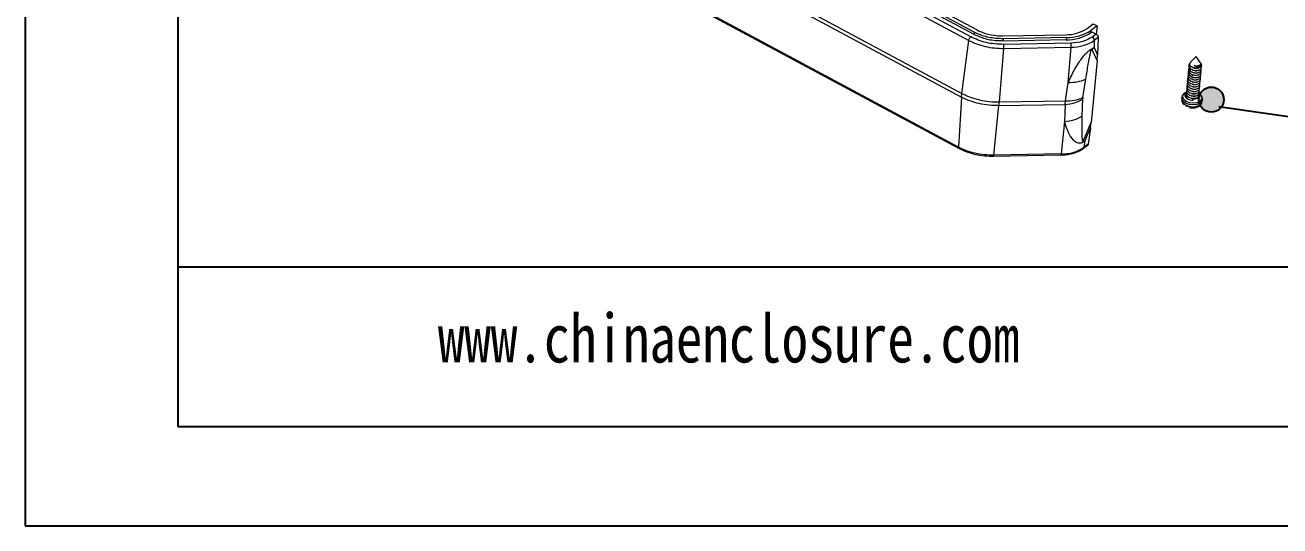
# Model space of a CAD drawing. Header units: inches. Extents: x 1153 to 4131, y 573 to 1071.
# Drawn here: x 1152.9 to 1302.6, y 573 to 632.6 of the extents above; entities that cross this region are included whole.
import ezdxf

# ---------------------------------------------------------------- set-up
doc = ezdxf.new("R2010")
doc.units = ezdxf.units.IN
doc.layers.add('文字', color=81, linetype='Continuous')
doc.styles.add('宋体', font='', dxfattribs={"width": 0.8, "height": 3.5})
doc.styles.get('宋体').set_extended_font_data('SimSun')

# ---------------------------------------------------------------- blocks, each defined once
blk = doc.blocks.new('FGFG')
at = {"color": 7, "linetype": 'Continuous', "lineweight": 15}
for p, q in [((418.62, 888.47), (308.86, 947.3)), ((418.66, 888.87), (308.9, 947.7)), ((309.39, 948.06), (419.15, 889.23)), ((307.96, 946.29), (417.71, 887.46)), ((418.05, 888.06), (308.3, 946.89)), ((306.73, 936.64), (416.48, 877.81)), ((306.79, 937.27), (416.54, 878.44)), ((415.99, 869.29), (306.24, 928.12)), ((306.3, 927.92), (416.08, 869.08)), ((437.89, 889.49), (438.94, 890.26)), ((439.57, 889.92), (438.52, 889.15)), ((438.94, 890.26), (439.57, 889.92)), ((439.57, 889.92), (439.43, 888.53)), ((416.54, 878.44), (417.71, 887.46)), ((418.66, 888.87), (418.62, 888.47)), ((423.49, 888.24), (434.24, 888.43)), ((423.59, 887.75), (423.55, 887.35)), ((434.3, 887.54), (423.55, 887.35)), ((434.34, 887.94), (423.59, 887.75)), ((434.34, 887.94), (434.3, 887.54)), ((438.52, 889.15), (438.48, 888.76)), ((438.48, 888.76), (438.7, 888.92)), ((438.7, 888.92), (439.43, 888.53)), ((439.43, 888.53), (438.75, 888.03)), ((439.11, 887.45), (439.06, 886.24)), ((439.79, 887.95), (439.11, 887.45)), ((439.79, 887.95), (439.66, 884.99)), ((422.93, 876.99), (423.69, 886.1)), ((435.15, 886.99), (423.66, 886.78)), ((423.69, 886.1), (435.18, 886.31)), ((434.68, 880.32), (435.18, 886.31)), ((439.6, 884.04), (438.73, 885.83)), ((439.06, 886.24), (439.66, 884.99)), ((439.6, 884.04), (438.6, 873.5)), ((439.6, 884.04), (439.66, 884.99)), ((456.46, 884.73), (455.52, 883.78)), ((457.15, 883.69), (456.46, 884.73)), ((457.3, 883.47), (457.27, 883.52)), ((437.17, 877.74), (437.67, 880.88)), ((434.19, 877.19), (434.68, 880.32)), ((416.48, 877.81), (415.99, 869.29)), ((416.48, 877.81), (416.54, 878.44)), ((416.54, 878.44), (416.84, 878.31)), ((422.87, 876.36), (422.93, 876.99)), ((422.93, 876.99), (434.19, 877.19)), ((434.13, 876.56), (434.19, 877.19)), ((437.07, 874.62), (437.15, 877.51)), ((437.17, 877.74), (437.15, 877.51)), ((454.04, 877.72), (454.01, 877.4)), ((455.61, 877.64), (455.91, 877.58)), ((455.95, 877.61), (455.91, 877.58)), ((455.91, 877.58), (455.91, 877.26)), ((457.49, 877.07), (457.52, 877.39)), ((457.52, 877.39), (457.52, 877.37)), ((421.97, 867.93), (422.87, 876.36)), ((422.87, 876.36), (434.13, 876.56)), ((434.13, 876.56), (434.05, 873.67)), ((434.05, 873.67), (433.46, 868.13)), ((437.27, 870.41), (438.6, 873.5)), ((437.56, 870.42), (438.49, 872.57)), ((438.49, 872.57), (438.07, 869.77)), ((438.49, 872.57), (438.6, 873.5)), ((437.39, 869.27), (437.56, 870.42)), ((433.46, 868.13), (421.97, 867.93)), ((437.29, 869.1), (437.97, 869.6)), ((438.07, 869.77), (437.39, 869.27)), ((421.92, 867.75), (433.41, 867.96)), ((433.3, 867.98), (433.41, 867.97))]:
    blk.add_line(p, q, dxfattribs=at)
at = {"color": 7, "linetype": 'Continuous', "lineweight": 15, "flags": 128}
for points in [[(454.01, 877.4), (454.01, 877.24), (454.21, 876.83), (454.64, 876.48), (455.24, 876.24), (455.92, 876.16), (456.57, 876.24), (457.1, 876.48), (457.42, 876.83), (457.49, 877.07)], [(454.75, 877.07), (454.35, 877.4), (454.17, 877.79), (454.23, 878.18), (454.54, 878.51), (454.83, 878.66)], [(454.81, 878.62), (454.65, 878.47), (454.53, 878.15), (454.63, 877.82), (454.95, 877.53), (455.41, 877.33)], [(456.92, 878.46), (457.26, 878.18), (457.44, 877.79), (457.38, 877.4), (457.07, 877.07), (456.57, 876.85), (455.96, 876.78), (455.32, 876.85), (454.75, 877.07)]]:
    blk.add_lwpolyline(points, dxfattribs=at)
at = {"color": 8, "linetype": 'Continuous', "lineweight": 15, "flags": 128}
blk.add_lwpolyline([(457.52, 877.37), (457.45, 877.14), (457.13, 876.79), (456.6, 876.56), (455.95, 876.48), (455.27, 876.56), (454.67, 876.79), (454.24, 877.14), (454.04, 877.56), (454.04, 877.72)], dxfattribs=at)
at = {"color": 7, "linetype": 'Continuous', "lineweight": 15}
for centre, radius, start, end in [((434.34, 894.9), 6.47, 269.1165, 303.2725), ((434.42, 894.95), 7.41, 269.1165, 303.2725), ((434.45, 895.35), 7.41, 269.1165, 303.2725), ((435.29, 893.27), 6.97, 269.1165, 303.2725), ((438.42, 887.43), 0.688, 1.515, 61.3616), ((432.36, 886.54), 2.83, 355.3143, 9.1612), ((434.72, 889.4), 5.36, 318.293, 323.8643), ((435.05, 886.62), 6.31, 266.6278, 294.4871), ((433.86, 882.7), 6.15, 272.5343, 302.3714), ((434.56, 883.48), 6.31, 266.6283, 294.4871), ((455.95, 879.37), 2.11, 255.1107, 269.9654), ((455.98, 878.96), 1.48, 268.8116, 296.252), ((433.78, 879.81), 6.15, 272.5346, 302.3715), ((437.3, 873.3), 2.89, 269.4607, 275.2206), ((433.22, 868.11), 0.24, 321.4441, 5.621), ((433.57, 875.1), 6.97, 269.1165, 303.2725)]:
    blk.add_arc(centre, radius, start, end, dxfattribs=at)
at = {"color": 8, "linetype": 'Continuous', "lineweight": 15}
blk.add_arc((437.14, 869.3), 0.248, 306.771, 354.4003, dxfattribs=at)
at = {"color": 7, "linetype": 'Continuous', "lineweight": 15}
for points, knots in [([(417.71, 887.46), (417.72, 887.52), (417.75, 887.62), (417.83, 887.8), (417.94, 887.96), (418.02, 888.03), (418.05, 888.06)], [0, 0, 0, 0, 0.249995, 0.500002, 0.749999, 1, 1, 1, 1]), ([(417.71, 887.46), (418.15, 887.25), (419.03, 886.83), (420.53, 886.4), (422.1, 886.13), (423.16, 886.11), (423.69, 886.1)], [0, 0, 0, 0, 0.251209, 0.500388, 0.749452, 1, 1, 1, 1]), ([(423.66, 886.78), (422.65, 886.83), (420.63, 886.92), (418.91, 887.68), (418.05, 888.06)], [0, 0, 0, 0, 0.500007, 1, 1, 1, 1]), ([(423.55, 887.35), (423.11, 887.36), (421.92, 887.38), (420.17, 887.75), (419.08, 888.26), (418.62, 888.47)], [0, 0, 0, 0, 0.253588, 0.682327, 1, 1, 1, 1]), ([(423.59, 887.75), (423.15, 887.75), (421.96, 887.78), (420.21, 888.14), (419.12, 888.65), (418.66, 888.87)], [0, 0, 0, 0, 0.253588, 0.682327, 1, 1, 1, 1]), ([(419.15, 889.23), (419.47, 889.07), (420.33, 888.66), (421.85, 888.28), (423, 888.25), (423.49, 888.24)], [0, 0, 0, 0, 0.2536189, 0.6824027, 1, 1, 1, 1]), ([(438.75, 888.03), (438.25, 887.74), (437.26, 887.16), (435.86, 887.05), (435.15, 886.99)], [0, 0, 0, 0, 0.5, 1, 1, 1, 1]), ([(439.43, 888.53), (439.48, 888.5), (439.58, 888.43), (439.7, 888.28), (439.78, 888.11), (439.79, 888), (439.79, 887.95)], [0, 0, 0, 0, 0.2500086, 0.5000048, 0.7500041, 1, 1, 1, 1]), ([(423.69, 886.1), (423.69, 886.16), (423.7, 886.27), (423.7, 886.46), (423.69, 886.65), (423.67, 886.74), (423.66, 886.78)], [0, 0, 0, 0, 0.249995, 0.5, 0.749996, 1, 1, 1, 1]), ([(434.68, 880.32), (434.85, 880.7), (435.18, 881.43), (435.74, 882.51), (436.33, 883.48), (436.94, 884.37), (437.49, 885.04), (437.98, 885.52), (438.37, 885.85), (438.74, 886.11), (438.95, 886.2), (439.06, 886.24)], [0, 0, 0, 0, 0.17296, 0.336867, 0.497329, 0.622119, 0.746942, 0.810194, 0.873885, 0.938667, 1, 1, 1, 1]), ([(437.67, 880.88), (437.73, 881.31), (437.87, 882.15), (438.03, 883.15), (438.16, 883.86), (438.24, 884.29), (438.33, 884.76), (438.44, 885.25), (438.53, 885.62), (438.62, 885.82), (438.65, 885.85), (438.66, 885.86), (438.67, 885.87), (438.69, 885.87), (438.7, 885.87), (438.71, 885.86), (438.72, 885.84), (438.73, 885.83)], [0, 0, 0, 0, 0.2575838, 0.4998281, 0.5917458, 0.6761134, 0.7547125, 0.8681963, 0.9554355, 0.9683692, 0.9720756, 0.9752528, 0.9782015, 0.9812866, 0.9848305, 0.9890545, 1, 1, 1, 1]), ([(455.26, 883.02), (455.25, 883.01), (455.17, 882.92), (455.17, 882.71), (455.28, 882.42), (455.56, 882.18), (455.93, 882), (456.36, 881.93), (456.78, 881.95), (457.11, 882.07), (457.31, 882.27), (457.37, 882.47), (457.29, 882.58), (457.27, 882.62)], [0, 0, 0, 0, 0.012972, 0.118105, 0.223238, 0.325078, 0.431136, 0.534467, 0.637796, 0.743855, 0.845695, 0.950828, 1, 1, 1, 1]), ([(455.4, 883.53), (455.35, 883.49), (455.23, 883.36), (455.2, 883.1), (455.32, 882.82), (455.59, 882.57), (455.97, 882.4), (456.4, 882.32), (456.81, 882.35), (457.15, 882.47), (457.35, 882.67), (457.4, 882.87), (457.33, 882.99), (457.3, 883.03)], [0, 0, 0, 0, 0.059212, 0.158863, 0.258513, 0.355042, 0.45557, 0.553512, 0.651453, 0.75198, 0.848509, 0.94816, 1, 1, 1, 1]), ([(457.29, 883.46), (457.31, 883.44), (457.38, 883.36), (457.39, 883.19), (457.31, 883), (457.11, 882.84), (456.83, 882.74), (456.49, 882.71), (456.14, 882.75), (455.82, 882.86), (455.57, 883.03), (455.41, 883.24), (455.36, 883.46), (455.4, 883.64), (455.49, 883.73), (455.53, 883.77)], [0, 0, 0, 0, 0.030017, 0.117337, 0.204659, 0.292026, 0.377042, 0.461782, 0.546562, 0.629186, 0.711346, 0.793538, 0.87377, 0.953348, 1, 1, 1, 1]), ([(457.15, 883.69), (457.18, 883.64), (457.23, 883.53), (457.19, 883.37), (457.07, 883.23), (456.86, 883.13), (456.6, 883.09), (456.34, 883.1), (456.19, 883.14), (456.13, 883.15)], [0, 0, 0, 0, 0.144044, 0.298316, 0.45264, 0.604323, 0.753053, 0.901835, 1, 1, 1, 1]), ([(456.13, 883.15), (456.15, 883.14), (456.19, 883.13), (456.31, 883.07), (456.52, 883.02), (456.8, 883.01), (457.05, 883.05), (457.23, 883.15), (457.33, 883.29), (457.32, 883.44), (457.26, 883.56), (457.19, 883.61), (457.18, 883.61)], [0, 0, 0, 0, 0.025185, 0.055218, 0.174572, 0.297358, 0.430978, 0.56457, 0.698857, 0.846658, 0.994659, 1, 1, 1, 1]), ([(455.08, 881.05), (455.07, 881.04), (454.99, 880.95), (454.98, 880.74), (455.1, 880.45), (455.37, 880.21), (455.75, 880.03), (456.18, 879.95), (456.59, 879.98), (456.93, 880.1), (457.12, 880.3), (457.18, 880.5), (457.11, 880.61), (457.08, 880.65)], [0, 0, 0, 0, 0.012972, 0.118105, 0.223238, 0.325078, 0.431136, 0.534467, 0.637796, 0.743855, 0.845695, 0.950828, 1, 1, 1, 1]), ([(455.11, 881.45), (455.1, 881.44), (455.02, 881.35), (455.02, 881.13), (455.13, 880.85), (455.41, 880.6), (455.79, 880.42), (456.22, 880.35), (456.63, 880.38), (456.96, 880.5), (457.16, 880.7), (457.22, 880.89), (457.14, 881.01), (457.12, 881.04)], [0, 0, 0, 0, 0.012971, 0.118105, 0.223238, 0.325078, 0.431136, 0.534467, 0.637797, 0.743855, 0.845695, 0.950828, 1, 1, 1, 1]), ([(455.15, 881.84), (455.14, 881.83), (455.06, 881.74), (455.06, 881.52), (455.17, 881.24), (455.45, 880.99), (455.82, 880.82), (456.25, 880.74), (456.67, 880.77), (457, 880.89), (457.2, 881.09), (457.25, 881.29), (457.18, 881.4), (457.16, 881.44)], [0, 0, 0, 0, 0.012972, 0.118105, 0.223238, 0.325078, 0.431136, 0.534467, 0.637796, 0.743855, 0.845695, 0.950828, 1, 1, 1, 1]), ([(455.19, 882.23), (455.18, 882.22), (455.1, 882.13), (455.1, 881.92), (455.21, 881.63), (455.48, 881.39), (455.86, 881.21), (456.29, 881.14), (456.7, 881.16), (457.04, 881.29), (457.23, 881.49), (457.29, 881.68), (457.22, 881.79), (457.19, 881.83)], [0, 0, 0, 0, 0.012971, 0.118105, 0.223238, 0.325078, 0.431136, 0.534467, 0.637796, 0.743855, 0.845695, 0.950828, 1, 1, 1, 1]), ([(455.22, 882.63), (455.22, 882.62), (455.14, 882.53), (455.13, 882.31), (455.24, 882.03), (455.52, 881.78), (455.9, 881.61), (456.33, 881.53), (456.74, 881.56), (457.07, 881.68), (457.27, 881.88), (457.33, 882.08), (457.26, 882.19), (457.23, 882.23)], [0, 0, 0, 0, 0.012972, 0.118105, 0.223238, 0.325078, 0.431136, 0.534467, 0.637796, 0.743855, 0.845695, 0.950828, 1, 1, 1, 1]), ([(455.82, 881.11), (455.81, 881.11), (455.77, 881.1), (455.73, 881.09), (455.71, 881.08)], [0, 0, 0, 0, 0.499965, 1, 1, 1, 1]), ([(455.86, 881.51), (455.84, 881.5), (455.81, 881.49), (455.77, 881.48), (455.75, 881.47)], [0, 0, 0, 0, 0.499965, 1, 1, 1, 1]), ([(455.89, 881.22), (455.9, 881.22), (455.92, 881.2), (455.94, 881.19), (455.95, 881.18)], [0, 0, 0, 0, 0.500023, 1, 1, 1, 1]), ([(455.93, 881.62), (455.94, 881.61), (455.96, 881.59), (455.98, 881.58), (455.99, 881.57)], [0, 0, 0, 0, 0.500009, 1, 1, 1, 1]), ([(455.94, 881.18), (456.04, 881.16), (456.24, 881.11), (456.48, 881.11), (456.58, 881.15), (456.6, 881.16)], [0, 0, 0, 0, 0.439994, 0.896626, 1, 1, 1, 1]), ([(455.97, 882.01), (455.98, 882), (456, 881.99), (456.02, 881.97), (456.03, 881.97)], [0, 0, 0, 0, 0.500023, 1, 1, 1, 1]), ([(455.98, 881.58), (456.08, 881.55), (456.28, 881.51), (456.52, 881.51), (456.62, 881.54), (456.63, 881.55)], [0, 0, 0, 0, 0.4399918, 0.8966261, 1, 1, 1, 1]), ([(456, 882.41), (456.01, 882.4), (456.04, 882.38), (456.06, 882.37), (456.07, 882.36)], [0, 0, 0, 0, 0.500036, 1, 1, 1, 1]), ([(456.02, 881.97), (456.12, 881.95), (456.32, 881.9), (456.56, 881.9), (456.65, 881.94), (456.67, 881.94)], [0, 0, 0, 0, 0.439994, 0.896626, 1, 1, 1, 1]), ([(456.06, 882.79), (456.07, 882.78), (456.08, 882.77), (456.09, 882.76), (456.1, 882.76)], [0, 0, 0, 0, 0.254524, 1, 1, 1, 1]), ([(456.06, 882.37), (456.15, 882.34), (456.35, 882.29), (456.59, 882.3), (456.69, 882.33), (456.71, 882.34)], [0, 0, 0, 0, 0.4399918, 0.8966261, 1, 1, 1, 1]), ([(456.09, 882.76), (456.19, 882.74), (456.39, 882.69), (456.63, 882.69), (456.73, 882.73), (456.74, 882.73)], [0, 0, 0, 0, 0.439994, 0.896626, 1, 1, 1, 1]), ([(456.62, 881.15), (456.64, 881.16), (456.69, 881.17), (456.73, 881.19), (456.75, 881.19)], [0, 0, 0, 0, 0.499428, 1, 1, 1, 1]), ([(456.66, 881.55), (456.68, 881.56), (456.72, 881.57), (456.76, 881.58), (456.78, 881.59)], [0, 0, 0, 0, 0.499442, 1, 1, 1, 1]), ([(456.69, 881.94), (456.72, 881.95), (456.76, 881.96), (456.8, 881.98), (456.82, 881.98)], [0, 0, 0, 0, 0.499428, 1, 1, 1, 1]), ([(456.73, 882.34), (456.75, 882.34), (456.8, 882.36), (456.84, 882.37), (456.86, 882.38)], [0, 0, 0, 0, 0.499455, 1, 1, 1, 1]), ([(456.77, 882.73), (456.79, 882.74), (456.83, 882.75), (456.86, 882.76), (456.87, 882.76)], [0, 0, 0, 0, 0.651928, 1, 1, 1, 1]), ([(454.89, 879.08), (454.88, 879.07), (454.8, 878.98), (454.8, 878.76), (454.91, 878.48), (455.18, 878.23), (455.56, 878.06), (455.99, 877.98), (456.4, 878.01), (456.74, 878.13), (456.94, 878.33), (456.99, 878.53), (456.92, 878.64), (456.9, 878.68)], [0, 0, 0, 0, 0.012972, 0.118105, 0.223238, 0.325078, 0.431136, 0.534467, 0.637796, 0.743855, 0.845695, 0.950828, 1, 1, 1, 1]), ([(454.93, 879.47), (454.92, 879.46), (454.84, 879.37), (454.84, 879.16), (454.95, 878.87), (455.22, 878.63), (455.6, 878.45), (456.03, 878.38), (456.44, 878.4), (456.78, 878.53), (456.97, 878.73), (457.03, 878.92), (456.96, 879.04), (456.93, 879.07)], [0, 0, 0, 0, 0.012971, 0.118105, 0.223238, 0.325078, 0.431136, 0.534467, 0.637796, 0.743855, 0.845695, 0.950828, 1, 1, 1, 1]), ([(454.96, 879.87), (454.96, 879.86), (454.88, 879.77), (454.87, 879.55), (454.98, 879.27), (455.26, 879.02), (455.64, 878.85), (456.07, 878.77), (456.48, 878.8), (456.81, 878.92), (457.01, 879.12), (457.07, 879.32), (456.99, 879.43), (456.97, 879.47)], [0, 0, 0, 0, 0.012972, 0.118105, 0.223238, 0.325078, 0.431136, 0.534467, 0.637796, 0.743855, 0.845695, 0.950828, 1, 1, 1, 1]), ([(455, 880.26), (454.99, 880.25), (454.91, 880.16), (454.91, 879.95), (455.02, 879.66), (455.3, 879.42), (455.67, 879.24), (456.1, 879.17), (456.52, 879.19), (456.85, 879.31), (457.05, 879.51), (457.1, 879.71), (457.03, 879.82), (457.01, 879.86)], [0, 0, 0, 0, 0.012972, 0.118105, 0.223238, 0.325078, 0.431136, 0.534467, 0.637796, 0.743855, 0.845695, 0.950828, 1, 1, 1, 1]), ([(455.04, 880.66), (455.03, 880.65), (454.95, 880.56), (454.95, 880.34), (455.06, 880.06), (455.33, 879.81), (455.71, 879.64), (456.14, 879.56), (456.55, 879.59), (456.89, 879.71), (457.08, 879.91), (457.14, 880.1), (457.07, 880.22), (457.05, 880.25)], [0, 0, 0, 0, 0.012971, 0.118105, 0.223238, 0.325078, 0.431136, 0.534467, 0.637797, 0.743855, 0.845695, 0.950828, 1, 1, 1, 1]), ([(455.67, 878.86), (455.68, 878.85), (455.7, 878.84), (455.72, 878.82), (455.73, 878.81)], [0, 0, 0, 0, 0.500009, 1, 1, 1, 1]), ([(455.7, 879.25), (455.72, 879.24), (455.74, 879.23), (455.76, 879.22), (455.77, 879.21)], [0, 0, 0, 0, 0.500023, 1, 1, 1, 1]), ([(455.72, 878.82), (455.82, 878.79), (456.02, 878.75), (456.26, 878.75), (456.35, 878.78), (456.37, 878.79)], [0, 0, 0, 0, 0.4399918, 0.8966261, 1, 1, 1, 1]), ([(455.74, 879.65), (455.75, 879.64), (455.77, 879.62), (455.8, 879.61), (455.81, 879.6)], [0, 0, 0, 0, 0.500036, 1, 1, 1, 1]), ([(455.76, 879.21), (455.86, 879.19), (456.06, 879.14), (456.3, 879.14), (456.39, 879.18), (456.41, 879.18)], [0, 0, 0, 0, 0.439994, 0.896626, 1, 1, 1, 1]), ([(455.78, 880.04), (455.79, 880.03), (455.81, 880.02), (455.83, 880), (455.84, 880)], [0, 0, 0, 0, 0.500023, 1, 1, 1, 1]), ([(455.79, 879.61), (455.89, 879.58), (456.09, 879.53), (456.33, 879.54), (456.43, 879.57), (456.45, 879.58)], [0, 0, 0, 0, 0.4399918, 0.8966261, 1, 1, 1, 1]), ([(455.82, 880.43), (455.83, 880.43), (455.85, 880.41), (455.87, 880.4), (455.88, 880.39)], [0, 0, 0, 0, 0.500036, 1, 1, 1, 1]), ([(455.83, 880), (455.93, 879.98), (456.13, 879.93), (456.37, 879.93), (456.47, 879.97), (456.48, 879.97)], [0, 0, 0, 0, 0.439994, 0.896626, 1, 1, 1, 1]), ([(455.85, 880.83), (455.86, 880.82), (455.89, 880.81), (455.91, 880.79), (455.92, 880.79)], [0, 0, 0, 0, 0.500023, 1, 1, 1, 1]), ([(455.87, 880.4), (455.97, 880.37), (456.17, 880.32), (456.41, 880.33), (456.5, 880.36), (456.52, 880.37)], [0, 0, 0, 0, 0.439994, 0.896626, 1, 1, 1, 1]), ([(455.91, 880.79), (456, 880.77), (456.21, 880.72), (456.44, 880.72), (456.54, 880.76), (456.56, 880.76)], [0, 0, 0, 0, 0.4399918, 0.8966239, 1, 1, 1, 1]), ([(456.4, 878.79), (456.42, 878.8), (456.46, 878.81), (456.5, 878.82), (456.52, 878.83)], [0, 0, 0, 0, 0.499442, 1, 1, 1, 1]), ([(456.43, 879.18), (456.46, 879.19), (456.5, 879.2), (456.54, 879.22), (456.56, 879.22)], [0, 0, 0, 0, 0.499428, 1, 1, 1, 1]), ([(456.47, 879.58), (456.49, 879.58), (456.54, 879.6), (456.58, 879.61), (456.6, 879.62)], [0, 0, 0, 0, 0.499428, 1, 1, 1, 1]), ([(456.51, 879.97), (456.53, 879.98), (456.57, 879.99), (456.61, 880), (456.63, 880.01)], [0, 0, 0, 0, 0.499428, 1, 1, 1, 1]), ([(456.54, 880.37), (456.57, 880.37), (456.61, 880.39), (456.65, 880.4), (456.67, 880.4)], [0, 0, 0, 0, 0.499428, 1, 1, 1, 1]), ([(456.58, 880.76), (456.6, 880.77), (456.65, 880.78), (456.69, 880.79), (456.71, 880.8)], [0, 0, 0, 0, 0.499428, 1, 1, 1, 1]), ([(422.87, 876.36), (422.3, 876.37), (421.17, 876.38), (419.49, 876.68), (417.89, 877.13), (416.95, 877.58), (416.48, 877.81)], [0, 0, 0, 0, 0.250619, 0.500033, 0.749434, 1, 1, 1, 1]), ([(454.03, 877.39), (454.02, 877.27), (454.02, 877.02), (454.15, 876.74), (454.29, 876.61), (454.32, 876.58)], [0, 0, 0, 0, 0.389358, 0.864488, 1, 1, 1, 1]), ([(454.58, 878.54), (454.45, 878.44), (454.21, 878.24), (454.04, 877.92), (454.05, 877.75), (454.06, 877.71)], [0, 0, 0, 0, 0.474567, 0.898445, 1, 1, 1, 1]), ([(454.79, 878.41), (454.7, 878.33), (454.54, 878.19), (454.54, 878.02), (454.53, 877.95)], [0, 0, 0, 0, 0.59256, 1, 1, 1, 1]), ([(454.83, 878.66), (454.83, 878.66), (454.76, 878.58), (454.76, 878.37), (454.87, 878.09), (455.15, 877.84), (455.52, 877.66), (455.81, 877.62), (455.95, 877.61)], [0, 0, 0, 0, 0.003873, 0.204692, 0.405511, 0.600039, 0.802625, 1, 1, 1, 1]), ([(455.56, 877.67), (455.57, 877.67), (455.59, 877.65), (455.61, 877.64), (455.62, 877.63)], [0, 0, 0, 0, 0.500023, 1, 1, 1, 1]), ([(455.59, 878.07), (455.6, 878.06), (455.63, 878.05), (455.65, 878.03), (455.66, 878.03)], [0, 0, 0, 0, 0.500023, 1, 1, 1, 1]), ([(455.63, 878.46), (455.64, 878.46), (455.66, 878.44), (455.68, 878.43), (455.69, 878.42)], [0, 0, 0, 0, 0.500023, 1, 1, 1, 1]), ([(455.65, 878.03), (455.74, 878.01), (455.94, 877.96), (456.18, 877.96), (456.28, 878), (456.3, 878)], [0, 0, 0, 0, 0.4399918, 0.8966261, 1, 1, 1, 1]), ([(455.68, 878.42), (455.78, 878.4), (455.98, 878.35), (456.22, 878.35), (456.32, 878.39), (456.33, 878.4)], [0, 0, 0, 0, 0.439994, 0.896626, 1, 1, 1, 1]), ([(456.63, 877.63), (456.53, 877.59), (456.33, 877.52), (456.08, 877.52), (455.95, 877.52)], [0, 0, 0, 0, 0.508071, 1, 1, 1, 1]), ([(456.32, 878), (456.34, 878.01), (456.39, 878.02), (456.43, 878.03), (456.45, 878.04)], [0, 0, 0, 0, 0.499428, 1, 1, 1, 1]), ([(456.36, 878.39), (456.38, 878.4), (456.43, 878.41), (456.46, 878.43), (456.48, 878.43)], [0, 0, 0, 0, 0.499428, 1, 1, 1, 1]), ([(456.63, 877.63), (456.67, 877.61), (456.75, 877.57), (456.83, 877.54), (456.87, 877.52)], [0, 0, 0, 0, 0.497332, 1, 1, 1, 1]), ([(456.76, 876.18), (456.85, 876.22), (457.1, 876.31), (457.35, 876.62), (457.51, 876.92), (457.49, 877.08), (457.49, 877.09)], [0, 0, 0, 0, 0.217473, 0.610152, 0.959446, 1, 1, 1, 1]), ([(457.52, 877.35), (457.52, 877.36), (457.57, 877.5), (457.5, 877.81), (457.34, 878.05), (457.26, 878.17)], [0, 0, 0, 0, 0.007713, 0.518304, 1, 1, 1, 1]), ([(437.27, 870.41), (437.26, 870.39), (437.25, 870.36), (437.23, 870.33), (437.21, 870.31), (437.2, 870.3), (437.19, 870.29), (437.18, 870.29), (437.16, 870.3), (437.13, 870.33), (437.1, 870.44), (437.06, 870.72), (437.03, 871.37), (437.02, 872.69), (437.05, 873.84), (437.07, 874.62)], [0, 0, 0, 0, 0.010995, 0.01523, 0.018778, 0.021859, 0.024802, 0.027976, 0.031687, 0.044727, 0.063035, 0.125471, 0.250467, 0.500271, 1, 1, 1, 1]), ([(455.24, 876.06), (455.42, 876.02), (455.81, 875.94), (456.37, 875.98), (456.66, 876.13), (456.76, 876.18)], [0, 0, 0, 0, 0.342885, 0.758542, 1, 1, 1, 1]), ([(437.56, 870.42), (437.45, 870.32), (437.23, 870.11), (436.87, 869.97), (436.51, 869.93), (436.09, 870.04), (435.64, 870.37), (435.05, 871.09), (434.49, 872.21), (434.2, 873.18), (434.05, 873.67)], [0, 0, 0, 0, 0.061336, 0.126136, 0.188955, 0.253132, 0.367164, 0.502776, 0.750375, 1, 1, 1, 1]), ([(421.97, 867.93), (421.44, 867.94), (420.38, 867.95), (418.81, 868.23), (417.31, 868.65), (416.43, 869.07), (415.99, 869.29)], [0, 0, 0, 0, 0.2505493, 0.499613, 0.7487929, 1, 1, 1, 1]), ([(416.07, 869.09), (416.5, 868.88), (417.36, 868.46), (418.85, 868.04), (420.4, 867.78), (421.44, 867.76), (421.96, 867.75)], [0, 0, 0, 0, 0.251527, 0.50081, 0.749765, 1, 1, 1, 1]), ([(433.41, 867.97), (433.49, 867.97), (433.75, 867.96), (434.29, 868.01), (435.01, 868.12), (435.8, 868.33), (436.55, 868.64), (437.05, 868.9), (437.26, 869.08), (437.29, 869.1)], [0, 0, 0, 0, 0.057028, 0.172995, 0.363207, 0.557035, 0.7618, 0.972678, 1, 1, 1, 1]), ([(438.07, 869.77), (438.06, 869.72), (438.04, 869.65), (437.99, 869.62), (437.97, 869.6)], [0, 0, 0, 0, 0.650669, 1, 1, 1, 1])]:
    blk.add_open_spline(points, degree=3, knots=knots, dxfattribs=at)
at = {"color": 8, "linetype": 'Continuous', "lineweight": 15}
for points, knots in [([(416.84, 878.31), (417.21, 878.13), (418.05, 877.73), (419.55, 877.31), (421.23, 877.01), (422.36, 877), (422.93, 876.99)], [0, 0, 0, 0, 0.2092739, 0.4724463, 0.7356062, 1, 1, 1, 1]), ([(454.81, 878.29), (454.81, 878.28), (454.73, 878.19), (454.72, 877.97), (454.84, 877.69), (455.07, 877.47), (455.28, 877.38), (455.37, 877.35)], [0, 0, 0, 0, 0.032961, 0.300109, 0.567257, 0.826036, 1, 1, 1, 1]), ([(455.95, 877.61), (456.09, 877.61), (456.37, 877.61), (456.7, 877.74), (456.9, 877.94), (456.95, 878.13), (456.88, 878.25), (456.86, 878.28)], [0, 0, 0, 0, 0.221961, 0.449782, 0.668541, 0.894375, 1, 1, 1, 1]), ([(416.07, 869.09), (416.07, 869.09), (416.03, 869.09), (416, 869.16), (416, 869.24), (415.99, 869.29)], [0, 0, 0, 0, 0.009989, 0.505006, 1, 1, 1, 1]), ([(421.92, 867.76), (421.92, 867.76), (421.94, 867.75), (421.95, 867.8), (421.97, 867.88), (421.97, 867.93)], [0, 0, 0, 0, 0.111302, 0.555659, 1, 1, 1, 1])]:
    blk.add_open_spline(points, degree=3, knots=knots, dxfattribs=at)
at = {"color": 7, "linetype": 'Continuous', "lineweight": 15}
blk.add_open_spline([(455.02, 876.15), (454.95, 876.18), (454.83, 876.25), (454.7, 876.33), (454.63, 876.37)], degree=3, dxfattribs=at)

msp = doc.modelspace()

# ---------------------------------------------------------------- hatches: boundary and pattern name
h = msp.add_hatch(color=256)
h.set_gradient(color1=(0, 255, 255), color2=(10, 255, 255), one_color=1, tint=0.52)
h.paths.add_polyline_path([(1295.891, 623.737, 1), (1292.891, 623.737, 1)])

# ---------------------------------------------------------------- linework, layer by layer
for p, q in [((1152.911, 1070.714), (1152.911, 572.957)), ((1171.127, 1058.863), (1171.127, 584.808)), ((1152.911, 803.4), (1152.911, 572.957)), ((1418.382, 603.77), (1171.127, 603.77)), ((1171.127, 584.808), (1845.031, 584.808)), ((1152.911, 572.957), (1856.883, 572.957)), ((1152.911, 572.957), (1478.824, 572.957))]:
    msp.add_line(p, q)
at = {"color": 4}
msp.add_line((1295.281, 622.919), (1315.022, 620.094), dxfattribs=at)
msp.add_circle((1294.391, 623.737), 1.5, dxfattribs=at)

# ---------------------------------------------------------------- block references
at = {"xscale": 0.7000000000000455, "yscale": 0.6999999999999886, "zscale": 0.7}
msp.add_blockref('FGFG', (973.056, 9.572), dxfattribs=at)

# ---------------------------------------------------------------- texts
at = {"layer": '文字', "color": 0, "insert": (1202.15, 598.221), "char_height": 5.794, "width": 101.79508, "attachment_point": 1, "style": '宋体'}
msp.add_mtext('www.chinaenclosure.com', dxfattribs=at)

doc.saveas('drawing.dxf')
